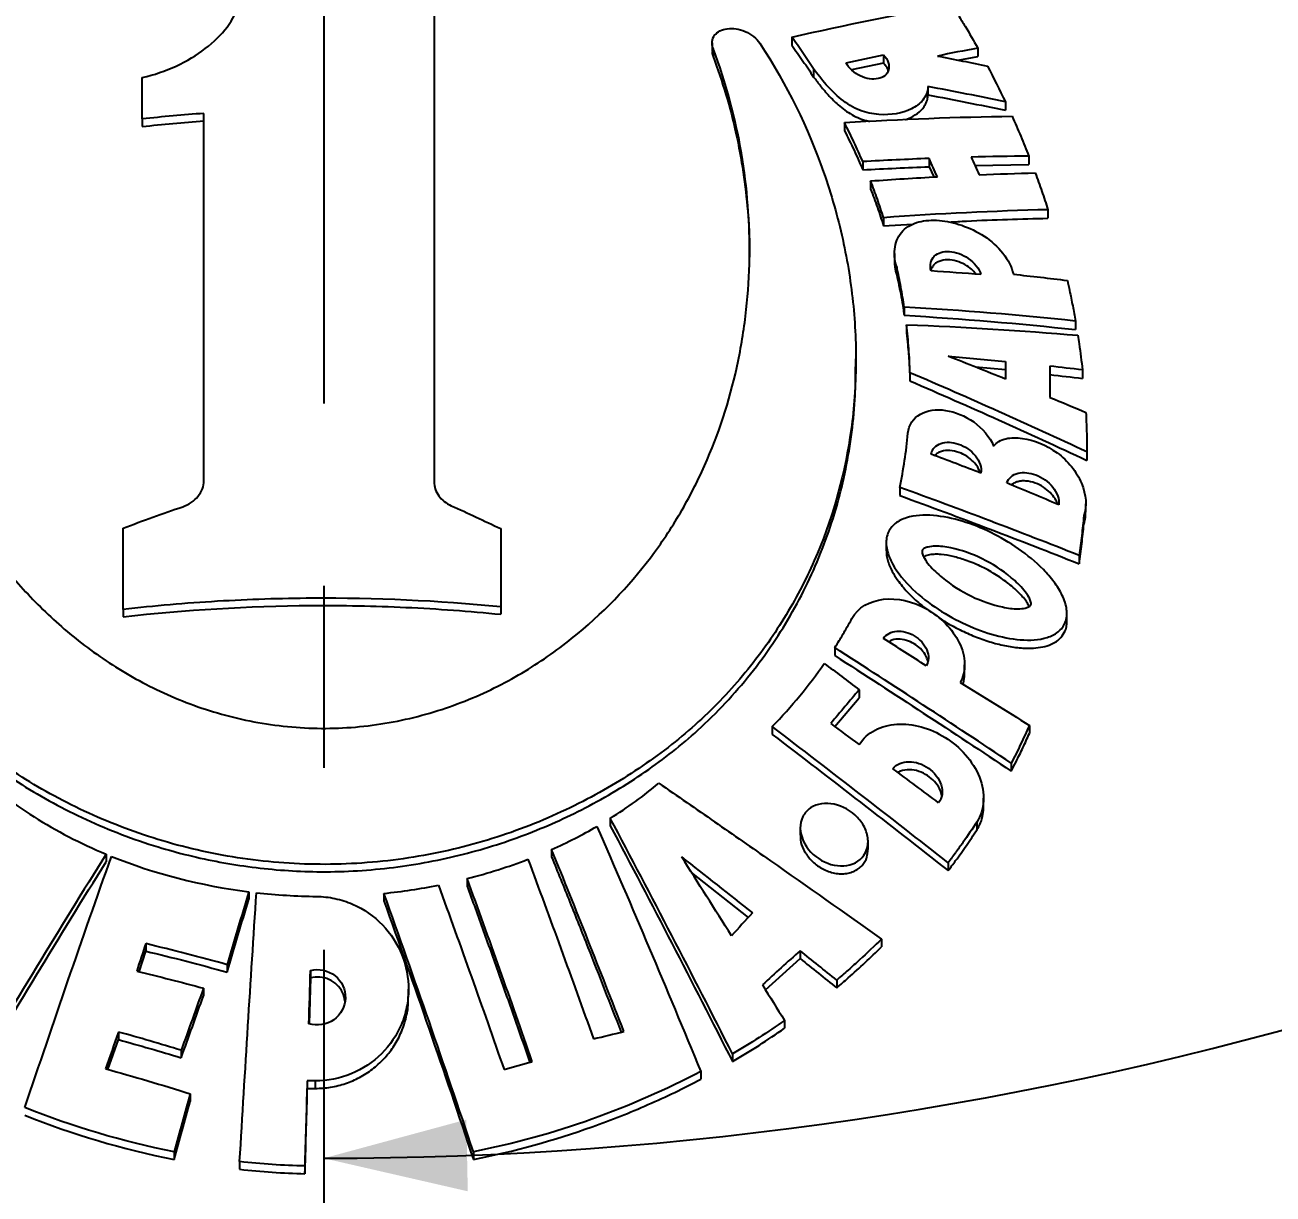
# Model space of a CAD drawing. Header units: millimetres. Extents: x 10 to 412, y 8 to 584.
# Drawn here: x 323.53 to 340.95, y 466.8 to 483.11 of the extents above; entities that cross this region are included whole.
import ezdxf

# ---------------------------------------------------------------- set-up
doc = ezdxf.new("R2010")
doc.units = ezdxf.units.MM
doc.linetypes.add('CENTERX2', pattern=[20.32, 12.7, -2.54, 2.54, -2.54])
for name, color, linetype in [('CENTERLINE', 4, 'CENTERX2'), ('DETAIL', 3, 'Continuous'), ('DIMENSIONS', 2, 'Continuous')]:
    doc.layers.add(name, color=color, linetype=linetype)
doc.layers.add('OUTLINE', color=7, linetype='Continuous', lineweight=25)
doc.styles.add('SLDTEXTSTYLE0', font='TXT', dxfattribs={"width": 0.75})
doc.dimstyles.new('SLDDIMSTYLE6', dxfattribs={"dimtxt": 3.5, "dimasz": 2, "dimexe": 0, "dimexo": 0.0625, "dimgap": 0.875, "dimtad": 0, "dimtih": 1, "dimtoh": 1, "dimrnd": 1e-09, "dimzin": 12, "dimdsep": 46, "dimtxsty": 'SLDTEXTSTYLE0', "dimsah": 1, "dimcen": 0.09, "dimadec": 0, "dimazin": 3, "dimtfac": 1, "dimtofl": 0, "dimtmove": 0, "dimatfit": 3, "dimfxl": 0, "dimfrac": 2, "dimtolj": 1, "dimtzin": 12, "dimarcsym": 0})
doc.dimstyles.new('SLDDIMSTYLE7', dxfattribs={"dimtxt": 3.5, "dimasz": 2, "dimexe": 0, "dimexo": 0.0625, "dimgap": 0.875, "dimtad": 1, "dimdec": 4, "dimzin": 12, "dimdsep": 46, "dimtxsty": 'SLDTEXTSTYLE0', "dimsah": 1, "dimcen": 0.09, "dimazin": 3, "dimtfac": 1, "dimtofl": 0, "dimtmove": 0, "dimatfit": 3, "dimfxl": 0, "dimfrac": 2, "dimtolj": 1, "dimtzin": 12, "dimarcsym": 0})

# ---------------------------------------------------------------- blocks, each defined once
blk = doc.blocks.new('_D_12')
at = {"layer": 'DIMENSIONS'}
for p, q in [((381.345, 470.541), (376.345, 465.805)), ((381.345, 470.541), (386.345, 470.541)), ((385.345, 464.929), (385.345, 470.541)), ((376.345, 465.805), (328.7, 465.805))]:
    blk.add_line(p, q, dxfattribs=at)
blk.add_solid([(385.345, 470.541), (384.845, 468.541), (385.845, 468.541)], dxfattribs=at)
at = {"layer": 'DIMENSIONS', "insert": (386.345, 472.274), "char_height": 3.5, "attachment_point": 1, "style": 'SLDTEXTSTYLE0'}
blk.add_mtext('141', dxfattribs=at)
blk = doc.blocks.new('_D_18')
at = {"layer": 'DIMENSIONS'}
for start, end in [(303.3621, 321.6576), (270, 303.3621)]:
    blk.add_arc((327.7, 518.246), 50.949, start, end, dxfattribs=at)
for points in [[(355.718, 475.693), (353.76, 475.049), (354.293, 474.203)], [(327.7, 467.297), (329.71, 466.836), (329.69, 467.836)]]:
    blk.add_solid(points, dxfattribs=at)
at = {"layer": 'DIMENSIONS', "insert": (355.173, 480.203), "char_height": 3.5, "attachment_point": 1, "rotation": 44.1083, "style": 'SLDTEXTSTYLE0'}
blk.add_mtext('33,36°', dxfattribs=at)

msp = doc.modelspace()

# ---------------------------------------------------------------- linework, layer by layer
at = {"layer": 'CENTERLINE'}
msp.add_line((327.70013, 571.80517), (327.70013, 322.81249), dxfattribs=at)
at = {"layer": 'DETAIL'}
for p, q in [((333.13401, 482.77968), (333.13401, 482.66829)), ((336.81393, 471.98835), (336.81393, 471.87675)), ((327.5814, 468.3759), (327.5814, 468.27009))]:
    msp.add_line(p, q, dxfattribs=at)
at = {"layer": 'OUTLINE'}
for p, q in [((333.11897, 482.85749), (333.11897, 482.74572)), ((334.23034, 482.94035), (334.23034, 482.8277)), ((335.51222, 482.69234), (335.51222, 482.57778)), ((336.55513, 482.61636), (336.82685, 482.66934)), ((336.82685, 482.78621), (336.82685, 482.66934)), ((334.53622, 482.49545), (334.53622, 482.38233)), ((335.51222, 482.57778), (335.0646, 482.48288)), ((336.13173, 482.24936), (336.13173, 482.13365)), ((337.21298, 482.03568), (337.21298, 481.91783)), ((325.16799, 481.7973), (325.16799, 481.69113)), ((334.96657, 481.74745), (334.96657, 481.63362)), ((337.54061, 481.27833), (337.54061, 481.15975)), ((335.22223, 481.20205), (335.22223, 481.08783)), ((336.14833, 481.24557), (336.14833, 481.12976)), ((336.14833, 481.12976), (336.21238, 480.98783)), ((336.78796, 481.1482), (337.54061, 481.15975)), ((335.33198, 480.93265), (335.33198, 480.81827)), ((335.51222, 480.41982), (335.51222, 480.30521)), ((337.80735, 480.5311), (337.80735, 480.41206)), ((335.51222, 480.30521), (335.91735, 480.32888)), ((335.66465, 479.92125), (335.66465, 479.80623)), ((335.69666, 479.73437), (335.69666, 479.61961)), ((335.80082, 479.17309), (335.80082, 479.05835)), ((335.83327, 478.92709), (335.83327, 478.81239)), ((338.19116, 478.97835), (338.19116, 478.85915)), ((335.12689, 478.33864), (335.12689, 478.45201)), ((337.21298, 478.29614), (336.79346, 478.33509)), ((338.28799, 478.29614), (338.28799, 478.17717)), ((335.88059, 478.25723), (335.88059, 478.14274)), ((338.35012, 477.15209), (338.35012, 477.03388)), ((338.35013, 477.15209), (338.35013, 477.17071)), ((338.35012, 477.03388), (338.3499, 477.0525)), ((335.73943, 476.65599), (335.73943, 476.5426)), ((338.33501, 476.31041), (338.33501, 476.42767)), ((338.30833, 476.26312), (338.30833, 476.14576)), ((335.5503, 475.88636), (335.5503, 475.77338)), ((338.24036, 475.70846), (338.24036, 475.59172)), ((330.16976, 474.98973), (330.16976, 474.88633)), ((324.89963, 474.95483), (324.89963, 474.85087)), ((338.07105, 474.7828), (338.07105, 474.89817)), ((334.83174, 474.42121), (334.83174, 474.31031)), ((336.64389, 474.07074), (336.64389, 474.18356)), ((335.17265, 473.83271), (335.17265, 473.72175)), ((334.83267, 473.3191), (335.17265, 473.72175)), ((333.95881, 473.32029), (333.95881, 473.21082)), ((337.54765, 473.33684), (337.54765, 473.22331)), ((337.29462, 472.81078), (337.29462, 472.69801)), ((336.90899, 472.20806), (336.90899, 472.32055)), ((331.6995, 472.03917), (331.6995, 471.93294)), ((334.35033, 471.90849), (334.35033, 471.79835)), ((335.296, 471.60556), (335.296, 471.71506)), ((324.66461, 471.53935), (324.66461, 471.43449)), ((330.88013, 471.60542), (330.88013, 471.50039)), ((336.41435, 471.42094), (336.41435, 471.31011)), ((329.70135, 471.19854), (329.70135, 471.09452)), ((333.62556, 470.65744), (332.8302, 471.28564)), ((326.65309, 471.0154), (326.65309, 470.91179)), ((328.53882, 470.99247), (328.53882, 470.88892)), ((325.21604, 470.29119), (325.21604, 470.18627)), ((335.48219, 470.35546), (335.48219, 470.24591)), ((325.12212, 469.89917), (325.21604, 470.18627)), ((334.34776, 470.19183), (334.34776, 470.08302)), ((326.35342, 469.99722), (326.35342, 469.89274)), ((333.86458, 469.64578), (334.34776, 470.08302)), ((327.5145, 469.8124), (327.496, 469.17414)), ((327.5145, 469.91671), (327.5145, 469.8124)), ((334.85851, 469.7836), (334.85851, 469.67461)), ((326.02186, 469.67013), (326.02186, 469.56524)), ((328.8825, 469.55232), (328.8825, 469.65705)), ((334.13006, 469.22093), (334.13006, 469.11234)), ((324.68864, 468.53587), (324.8358, 468.95162)), ((324.8358, 469.05764), (324.8358, 468.95162)), ((325.71095, 468.80396), (325.71095, 468.6982)), ((333.40516, 468.75336), (333.40516, 468.64497)), ((327.47012, 468.37534), (327.47012, 468.26953)), ((332.96224, 468.50714), (332.96224, 468.39879)), ((325.83762, 468.19627), (325.83762, 468.08999)), ((325.6117, 467.38827), (325.6117, 467.28109)), ((329.78857, 467.38827), (329.78857, 467.28109)), ((326.52623, 467.24969), (326.52623, 467.14252)), ((327.43682, 467.18913), (327.43682, 467.08195))]:
    msp.add_line(p, q, dxfattribs=at)
for points, knots in [([(325.16799, 482.37414), (325.33208, 482.41335), (325.48935, 482.46698), (325.7897, 482.60457), (325.92615, 482.68571), (326.28842, 482.96299), (326.45392, 483.18521), (326.52623, 483.41397)], [0, 0, 0, 0, 0.25, 0.25, 0.5, 0.5, 1, 1, 1, 1]), ([(329.23927, 483.39458), (329.23927, 482.41088), (329.23927, 481.36277), (329.23927, 479.14363), (329.23927, 477.97132), (329.23927, 476.73458)], [0, 0, 0, 0, 0.5, 0.5, 1, 1, 1, 1]), ([(336.46327, 483.3955), (336.49534, 483.34514), (336.52701, 483.2946), (336.55826, 483.2439), (336.58951, 483.19319), (336.62035, 483.14233), (336.65077, 483.09131), (336.71108, 482.99019), (336.76977, 482.88846), (336.82685, 482.78621)], [0, 0, 0, 0, 0.000195596301, 0.000195596301, 0.000195596301, 0.000391192512, 0.000391192512, 0.000391192512, 0.000778892533, 0.000778892533, 0.000778892533, 0.000778892533]), ([(333.13401, 482.77968), (333.10763, 482.84944), (333.11748, 482.91585), (333.19155, 483.01392), (333.25556, 483.0462), (333.40748, 483.06586), (333.49732, 483.05324), (333.66426, 482.98208), (333.74093, 482.92275), (333.78614, 482.85392)], [0, 0, 0, 0, 0.25, 0.25, 0.5, 0.5, 0.75, 0.75, 1, 1, 1, 1]), ([(333.78614, 482.85392), (334.16711, 482.27386), (334.4592, 481.67027), (334.78362, 480.74515), (334.87275, 480.43208), (335.01147, 479.80545), (335.0607, 479.49426), (335.1211, 478.87614), (335.13225, 478.56921), (335.11679, 477.95939), (335.08998, 477.65533), (334.95201, 476.75667), (334.78625, 476.18391), (334.42375, 475.36024), (334.28372, 475.09166), (333.96167, 474.56691), (333.78086, 474.31317), (333.38301, 473.83086), (333.16529, 473.60114), (332.68897, 473.16686), (332.42857, 472.9622), (331.86933, 472.57999), (331.57226, 472.4038), (331.0981, 472.16485), (330.93528, 472.08944), (330.5994, 471.94794), (330.42544, 471.88156), (329.89727, 471.70133), (329.53515, 471.60526), (328.97641, 471.49965), (328.78757, 471.47089), (328.40443, 471.42696), (328.20889, 471.41178), (327.62486, 471.38842), (327.23901, 471.40184), (326.47405, 471.48437), (326.09117, 471.55474), (325.35876, 471.74428), (325.00751, 471.863), (324.33273, 472.14326), (324.01023, 472.3049), (323.41109, 472.6556), (323.13153, 472.84555), (322.60865, 473.25295), (322.3676, 473.47197), (321.92853, 473.93041), (321.7293, 474.17082), (321.36839, 474.67237), (321.20627, 474.93441), (320.77787, 475.74575), (320.57339, 476.30931), (320.37709, 477.19034), (320.33024, 477.49165), (320.27546, 478.09765), (320.26724, 478.40239), (320.29905, 479.32231), (320.39498, 479.94485), (320.74961, 481.1986), (321.00333, 481.81431), (321.34288, 482.41076)], [0, 0, 0, 0, 0.0625, 0.0625, 0.09375, 0.09375, 0.125, 0.125, 0.15625, 0.15625, 0.1875, 0.1875, 0.25, 0.25, 0.28125, 0.28125, 0.3125, 0.3125, 0.34375, 0.34375, 0.375, 0.375, 0.40625, 0.40625, 0.421875, 0.421875, 0.4375, 0.4375, 0.46875, 0.46875, 0.484375, 0.484375, 0.5, 0.5, 0.53125, 0.53125, 0.5625, 0.5625, 0.59375, 0.59375, 0.625, 0.625, 0.65625, 0.65625, 0.6875, 0.6875, 0.71875, 0.71875, 0.75, 0.75, 0.8125, 0.8125, 0.84375, 0.84375, 0.875, 0.875, 0.9375, 0.9375, 1, 1, 1, 1]), ([(334.53622, 482.49546), (334.51191, 482.53327), (334.48727, 482.57096), (334.4623, 482.6085), (334.43734, 482.64604), (334.41205, 482.68345), (334.38643, 482.7207), (334.33568, 482.79452), (334.28364, 482.86776), (334.23034, 482.94035)], [0, 0, 0, 0, 0.000149390258, 0.000149390258, 0.000149390258, 0.000298780596, 0.000298780596, 0.000298780596, 0.000594803465, 0.000594803465, 0.000594803465, 0.000594803465]), ([(334.23034, 482.8277), (334.25724, 482.79103), (334.28382, 482.75418), (334.31007, 482.71719), (334.33632, 482.68019), (334.36225, 482.64304), (334.38786, 482.60574), (334.43859, 482.53184), (334.48805, 482.45734), (334.53622, 482.38233)], [0, 0, 0, 0, 0.000149390426, 0.000149390426, 0.000149390426, 0.000298780763, 0.000298780763, 0.000298780763, 0.000594820245, 0.000594820245, 0.000594820245, 0.000594820245]), ([(322.12191, 482.36185), (321.96979, 481.87704), (321.86853, 481.39055), (321.75514, 480.41951), (321.74312, 479.93473), (321.79243, 479.20924), (321.82038, 478.9668), (321.89874, 478.48978), (321.9491, 478.25456), (322.13418, 477.5588), (322.30238, 477.10796), (322.63197, 476.45361), (322.75483, 476.23919), (323.03034, 475.81892), (323.18187, 475.61552), (323.51278, 475.22255), (323.69259, 475.03247), (324.08587, 474.66741), (324.30108, 474.49129), (324.7608, 474.16697), (325.00563, 474.01805), (325.53069, 473.75251), (325.81365, 473.63537), (326.39784, 473.4507), (326.70099, 473.38172), (327.3327, 473.29837), (327.64855, 473.28581), (328.27884, 473.31773), (328.59687, 473.36346), (329.20289, 473.50556), (329.49456, 473.60181), (330.05283, 473.83692), (330.31233, 473.97253), (330.7994, 474.27222), (331.02773, 474.43706), (331.66497, 474.96366), (332.01609, 475.34526), (332.46404, 475.95426), (332.60061, 476.1661), (332.84559, 476.59775), (332.95414, 476.81744), (333.24241, 477.48681), (333.38517, 477.94667), (333.53235, 478.65556), (333.57021, 478.89593), (333.62285, 479.37865), (333.63768, 479.6205), (333.6487, 480.34745), (333.61177, 480.83402), (333.44542, 481.80982), (333.31509, 482.30068), (333.13401, 482.77968)], [0, 0, 0, 0, 0.0625, 0.0625, 0.125, 0.125, 0.15625, 0.15625, 0.1875, 0.1875, 0.25, 0.25, 0.28125, 0.28125, 0.3125, 0.3125, 0.34375, 0.34375, 0.375, 0.375, 0.40625, 0.40625, 0.4375, 0.4375, 0.46875, 0.46875, 0.5, 0.5, 0.53125, 0.53125, 0.5625, 0.5625, 0.59375, 0.59375, 0.625, 0.625, 0.6875, 0.6875, 0.71875, 0.71875, 0.75, 0.75, 0.8125, 0.8125, 0.84375, 0.84375, 0.875, 0.875, 0.9375, 0.9375, 1, 1, 1, 1]), ([(333.12323, 482.74535), (333.12181, 482.73835), (333.11699, 482.71459), (333.12697, 482.68744), (333.13401, 482.66829)], [0, 0, 0, 0, 0.2946699, 1, 1, 1, 1]), ([(333.13401, 482.66829), (333.19651, 482.49171), (333.3217, 482.13802), (333.45869, 481.59861), (333.56081, 481.05526), (333.62064, 480.51065), (333.6461, 480.11503), (333.64043, 479.90292), (333.63958, 479.87084)], [0, 0, 0, 0, 0.19247921, 0.3855312, 0.57892517, 0.77237869, 0.9655669, 1, 1, 1, 1]), ([(335.51222, 482.69234), (335.57471, 482.62375), (335.60005, 482.54135), (335.56425, 482.41566), (335.50799, 482.37399), (335.36306, 482.34517), (335.27285, 482.35746), (335.10302, 482.43699), (335.02548, 482.50616), (334.99112, 482.58107)], [0, 0, 0, 0, 0.25, 0.25, 0.5, 0.5, 0.75, 0.75, 1, 1, 1, 1]), ([(336.13173, 482.24936), (336.1306, 482.17522), (336.10286, 482.11262), (336.01968, 482.01029), (335.96371, 481.96963), (335.77471, 481.87586), (335.61812, 481.8463), (335.36015, 481.86612), (335.2685, 481.88429), (335.08693, 481.95571), (335.0002, 482.00998), (334.76793, 482.197), (334.64865, 482.34724), (334.53622, 482.49546)], [0, 0, 0, 0, 0.125, 0.125, 0.25, 0.25, 0.5, 0.5, 0.625, 0.625, 0.75, 0.75, 1, 1, 1, 1]), ([(335.57696, 482.47018), (335.57684, 482.47114), (335.57374, 482.49643), (335.548, 482.5351), (335.52033, 482.56811), (335.51222, 482.57778)], [0, 0, 0, 0, 0.02721445, 0.71496268, 1, 1, 1, 1]), ([(334.53622, 482.38233), (334.56857, 482.34002), (334.63328, 482.25538), (334.7387, 482.13102), (334.84399, 482.02412), (334.94732, 481.93698), (335.04568, 481.86861), (335.15159, 481.81462), (335.24546, 481.77923), (335.30156, 481.7688), (335.32184, 481.76504)], [0, 0, 0, 0, 0.16186544, 0.32375821, 0.48486695, 0.59700102, 0.70893772, 0.82231347, 0.93577751, 1, 1, 1, 1]), ([(335.81949, 481.78968), (335.82093, 481.79004), (335.87307, 481.80295), (335.95889, 481.85114), (336.0503, 481.92484), (336.10146, 482.00257), (336.12646, 482.06613), (336.1301, 482.11273), (336.13173, 482.13365)], [0, 0, 0, 0, 0.00809661, 0.29466994, 0.58047518, 0.72970238, 0.87870717, 1, 1, 1, 1]), ([(337.30517, 481.83601), (337.32612, 481.78955), (337.34676, 481.74304), (337.36708, 481.69648), (337.38741, 481.64992), (337.40741, 481.60331), (337.42709, 481.55667), (337.46618, 481.46404), (337.50403, 481.37124), (337.54061, 481.27834)], [0, 0, 0, 0, 0.000172132831, 0.000172132831, 0.000172132831, 0.000344265652, 0.000344265652, 0.000344265652, 0.000686096951, 0.000686096951, 0.000686096951, 0.000686096951]), ([(335.22223, 481.20205), (335.20258, 481.24804), (335.18249, 481.29396), (335.16197, 481.33979), (335.14144, 481.38562), (335.12048, 481.43137), (335.09908, 481.47703), (335.05663, 481.56756), (335.01246, 481.65773), (334.96657, 481.74745)], [0, 0, 0, 0, 0.000172262374, 0.000172262374, 0.000172262374, 0.000344524828, 0.000344524828, 0.000344524828, 0.000686163717, 0.000686163717, 0.000686163717, 0.000686163717]), ([(334.96657, 481.63362), (334.98971, 481.58835), (335.01241, 481.54296), (335.03468, 481.49746), (335.05694, 481.45197), (335.07877, 481.40637), (335.10016, 481.36068), (335.14257, 481.27007), (335.18327, 481.17909), (335.22223, 481.08783)], [0, 0, 0, 0, 0.000172262536, 0.000172262536, 0.000172262536, 0.000344524997, 0.000344524997, 0.000344524997, 0.00068615631, 0.00068615631, 0.00068615631, 0.00068615631]), ([(335.51222, 480.41982), (335.49866, 480.46279), (335.48472, 480.50574), (335.4704, 480.54865), (335.45609, 480.59157), (335.4414, 480.63446), (335.42634, 480.67731), (335.39637, 480.76258), (335.36491, 480.84772), (335.33198, 480.93265)], [0, 0, 0, 0, 0.000158962755, 0.000158962755, 0.000158962755, 0.000317925559, 0.000317925559, 0.000317925559, 0.000634278659, 0.000634278659, 0.000634278659, 0.000634278659]), ([(337.62991, 481.04467), (337.64579, 481.00182), (337.66141, 480.95894), (337.67676, 480.91605), (337.69211, 480.87316), (337.7072, 480.83026), (337.72202, 480.78734), (337.75151, 480.70196), (337.77996, 480.61653), (337.80735, 480.5311)], [0, 0, 0, 0, 0.000157400655, 0.000157400655, 0.000157400655, 0.000314801293, 0.000314801293, 0.000314801293, 0.000627992982, 0.000627992982, 0.000627992982, 0.000627992982]), ([(335.33198, 480.81827), (335.34853, 480.77557), (335.36471, 480.73281), (335.38051, 480.69002), (335.39631, 480.64722), (335.41174, 480.60439), (335.4268, 480.56152), (335.45675, 480.47621), (335.48523, 480.39075), (335.51222, 480.30521)], [0, 0, 0, 0, 0.000158962869, 0.000158962869, 0.000158962869, 0.000317925686, 0.000317925686, 0.000317925686, 0.00063426349, 0.00063426349, 0.00063426349, 0.00063426349]), ([(335.69666, 479.73437), (335.66259, 479.83392), (335.65718, 479.92945), (335.68909, 480.10071), (335.72706, 480.17671), (335.83954, 480.29536), (335.91571, 480.33741), (336.09185, 480.38349), (336.1893, 480.38899), (336.39312, 480.37202), (336.49885, 480.34946), (336.70989, 480.27718), (336.81578, 480.22719), (337.01459, 480.0968), (337.10777, 480.01504), (337.251, 479.831), (337.3, 479.72941), (337.32382, 479.63056)], [0, 0, 0, 0, 0.125, 0.125, 0.25, 0.25, 0.375, 0.375, 0.5, 0.5, 0.625, 0.625, 0.75, 0.75, 0.875, 0.875, 1, 1, 1, 1]), ([(336.42565, 480.35858), (336.50721, 480.36351), (336.97572, 480.39182), (337.43118, 480.4029), (337.80735, 480.41206)], [0, 0, 0, 0, 0.17409111, 1, 1, 1, 1]), ([(336.17605, 479.67606), (336.15077, 479.75989), (336.17103, 479.83578), (336.27086, 479.93142), (336.34803, 479.95293), (336.51951, 479.94134), (336.61305, 479.90855), (336.77811, 479.79355), (336.84657, 479.71042), (336.87189, 479.62628)], [0, 0, 0, 0, 0.25, 0.25, 0.5, 0.5, 0.75, 0.75, 1, 1, 1, 1]), ([(335.66745, 479.80631), (335.66719, 479.78085), (335.66657, 479.72089), (335.68567, 479.65661), (335.69666, 479.61961)], [0, 0, 0, 0, 0.42451789, 1, 1, 1, 1]), ([(335.80082, 479.17309), (335.78699, 479.26638), (335.77139, 479.35982), (335.75405, 479.45333), (335.74537, 479.50013), (335.73624, 479.54696), (335.72668, 479.59379), (335.71711, 479.64064), (335.70711, 479.6875), (335.69666, 479.73437)], [0, 0, 0, 0, 0.000345625484, 0.000345625484, 0.000345625484, 0.000518583943, 0.000518583943, 0.000518583943, 0.000691587684, 0.000691587684, 0.000691587684, 0.000691587684]), ([(336.8025, 479.63124), (336.78954, 479.64797), (336.75398, 479.69388), (336.67, 479.75541), (336.55844, 479.81019), (336.43258, 479.83747), (336.33108, 479.82881), (336.26093, 479.79998), (336.21757, 479.76866), (336.18833, 479.72709), (336.16985, 479.697), (336.17005, 479.6771), (336.17006, 479.67624)], [0, 0, 0, 0, 0.07133936, 0.19570912, 0.33499761, 0.49195818, 0.6628956, 0.74823884, 0.83647501, 0.9148914, 0.99632315, 1, 1, 1, 1]), ([(335.69666, 479.61961), (335.70709, 479.57282), (335.71708, 479.52603), (335.72663, 479.47925), (335.74098, 479.40903), (335.75433, 479.33883), (335.76669, 479.26869), (335.77905, 479.19852), (335.79043, 479.12839), (335.80082, 479.05835)], [0, 0, 0, 0, 0.000172742737, 0.000172742737, 0.000172742737, 0.00043211952, 0.00043211952, 0.00043211952, 0.000691648263, 0.000691648263, 0.000691648263, 0.000691648263]), ([(338.07754, 479.54436), (338.08828, 479.4971), (338.0987, 479.44987), (338.10881, 479.40266), (338.12397, 479.33181), (338.13841, 479.26103), (338.15213, 479.19032), (338.16586, 479.11958), (338.17887, 479.04892), (338.19116, 478.97835)], [0, 0, 0, 0, 0.000173823619, 0.000173823619, 0.000173823619, 0.000434715334, 0.000434715334, 0.000434715334, 0.000695692572, 0.000695692572, 0.000695692572, 0.000695692572]), ([(335.88059, 478.25722), (335.87778, 478.36808), (335.87244, 478.47935), (335.86457, 478.59093), (335.86063, 478.64679), (335.85605, 478.70274), (335.85083, 478.75876), (335.84562, 478.81479), (335.83977, 478.87091), (335.83327, 478.92708)], [0, 0, 0, 0, 0.000416724735, 0.000416724735, 0.000416724735, 0.000625333144, 0.000625333144, 0.000625333144, 0.000834018088, 0.000834018088, 0.000834018088, 0.000834018088]), ([(335.83327, 478.81239), (335.83975, 478.75632), (335.8456, 478.70032), (335.85081, 478.6444), (335.85863, 478.56045), (335.86501, 478.47666), (335.86998, 478.39308), (335.87494, 478.30943), (335.87848, 478.22597), (335.88059, 478.14275)], [0, 0, 0, 0, 0.000208343923, 0.000208343923, 0.000208343923, 0.000521125006, 0.000521125006, 0.000521125006, 0.000834162544, 0.000834162544, 0.000834162544, 0.000834162544]), ([(338.22388, 478.77977), (338.23017, 478.73934), (338.23622, 478.69895), (338.24203, 478.65859), (338.25075, 478.59803), (338.25894, 478.53755), (338.2666, 478.47715), (338.27426, 478.41673), (338.28139, 478.35639), (338.288, 478.29614)], [0, 0, 0, 0, 0.00014984332, 0.00014984332, 0.00014984332, 0.00037466268, 0.00037466268, 0.00037466268, 0.000599534549, 0.000599534549, 0.000599534549, 0.000599534549]), ([(320.27724, 478.3387), (320.27847, 478.18902), (320.28126, 477.85133), (320.33647, 477.33481), (320.43026, 476.80767), (320.56053, 476.30847), (320.7212, 475.83596), (320.91729, 475.37435), (321.14856, 474.92596), (321.4149, 474.4933), (321.70494, 474.09393), (322.01456, 473.72832), (322.33943, 473.39513), (322.69267, 473.07934), (323.07368, 472.78255), (323.48231, 472.50603), (323.91955, 472.25043), (324.3842, 472.01769), (324.87359, 471.81132), (325.35184, 471.64634), (325.81273, 471.51977), (326.25076, 471.42564), (326.69771, 471.35526), (327.14993, 471.30984), (327.62122, 471.28988), (328.10975, 471.30025), (328.6123, 471.34296), (329.10824, 471.41641), (329.591, 471.51917), (330.05767, 471.64997), (330.50701, 471.80543), (330.93912, 471.98378), (331.36635, 472.19012), (331.78454, 472.42397), (332.19073, 472.68538), (332.5706, 472.96603), (332.94663, 473.28459), (333.31265, 473.64567), (333.66221, 474.05094), (333.97449, 474.47691), (334.24901, 474.92015), (334.48677, 475.38019), (334.6875, 475.85596), (334.85146, 476.34677), (334.97838, 476.8489), (335.06647, 477.36041), (335.11964, 477.85655), (335.12138, 478.18554), (335.12219, 478.33872)], [0, 0, 0, 0, 0.02129173, 0.048036, 0.07470245, 0.09876601, 0.12291867, 0.14710866, 0.17128941, 0.19542009, 0.21946896, 0.24070238, 0.26200451, 0.28331806, 0.30459764, 0.32581198, 0.34704108, 0.36834054, 0.38962806, 0.41084055, 0.42791019, 0.44505491, 0.46222089, 0.4793573, 0.49641995, 0.51534649, 0.53434306, 0.55334301, 0.57227426, 0.59090971, 0.60960029, 0.6282979, 0.64694302, 0.66756257, 0.68823447, 0.70891773, 0.72955297, 0.75419962, 0.77892596, 0.8036913, 0.82844007, 0.85310564, 0.87808547, 0.9031298, 0.92819833, 0.95324722, 0.97823104, 1, 1, 1, 1]), ([(335.8524, 477.412), (335.86348, 477.53083), (335.92961, 477.62404), (336.12247, 477.73358), (336.24743, 477.75074), (336.51103, 477.7121), (336.64848, 477.65669), (336.89188, 477.48214), (336.99567, 477.3622), (337.04864, 477.23326)], [0, 0, 0, 0, 0.25, 0.25, 0.5, 0.5, 0.75, 0.75, 1, 1, 1, 1]), ([(338.33611, 477.70309), (338.33853, 477.65694), (338.34064, 477.61086), (338.34243, 477.56483), (338.34512, 477.49577), (338.34711, 477.42685), (338.34839, 477.35807), (338.34967, 477.28927), (338.35024, 477.2206), (338.35012, 477.15209)], [0, 0, 0, 0, 0.000173946373, 0.000173946373, 0.000173946373, 0.000434945448, 0.000434945448, 0.000434945448, 0.000696021227, 0.000696021227, 0.000696021227, 0.000696021227]), ([(336.17605, 477.11833), (336.18949, 477.19338), (336.243, 477.24696), (336.3845, 477.29533), (336.47339, 477.29129), (336.64621, 477.2311), (336.73346, 477.17289), (336.85426, 477.02345), (336.88533, 476.93136), (336.87189, 476.85659)], [0, 0, 0, 0, 0.25, 0.25, 0.5, 0.5, 0.75, 0.75, 1, 1, 1, 1]), ([(337.04864, 477.23326), (337.08901, 477.2869), (337.14998, 477.32042), (337.29045, 477.35296), (337.36971, 477.35257), (337.61059, 477.31675), (337.78328, 477.2482), (338.00925, 477.08542), (338.07905, 477.01886), (338.19401, 476.87403), (338.24057, 476.79459), (338.33976, 476.55519), (338.35504, 476.39277), (338.30833, 476.26312)], [0, 0, 0, 0, 0.125, 0.125, 0.25, 0.25, 0.5, 0.5, 0.625, 0.625, 0.75, 0.75, 1, 1, 1, 1]), ([(336.85782, 476.86188), (336.85231, 476.87985), (336.83767, 476.92761), (336.78134, 477.00284), (336.69727, 477.07936), (336.58973, 477.13997), (336.46717, 477.17484), (336.36456, 477.17327), (336.29157, 477.14978), (336.25028, 477.12707), (336.23177, 477.10659), (336.22555, 477.09971)], [0, 0, 0, 0, 0.07183053, 0.19094128, 0.31728569, 0.45742626, 0.61412037, 0.78380515, 0.86837281, 0.95578667, 1, 1, 1, 1]), ([(325.73186, 476.3872), (325.81669, 476.41617), (325.89154, 476.46691), (325.99784, 476.5969), (326.02735, 476.67432), (326.02735, 476.75099)], [0, 0, 0, 0, 0.5, 0.5, 1, 1, 1, 1]), ([(329.23927, 476.73458), (329.23927, 476.66739), (329.26251, 476.59997), (329.34741, 476.48294), (329.40891, 476.43389), (329.48022, 476.4018)], [0, 0, 0, 0, 0.5, 0.5, 1, 1, 1, 1]), ([(337.23371, 476.71844), (337.25679, 476.78913), (337.3161, 476.83551), (337.4638, 476.87231), (337.55295, 476.86346), (337.72632, 476.7962), (337.8124, 476.73657), (337.93552, 476.58277), (337.96795, 476.49016), (337.9569, 476.41373)], [0, 0, 0, 0, 0.25, 0.25, 0.5, 0.5, 0.75, 0.75, 1, 1, 1, 1]), ([(337.93916, 476.4212), (337.93296, 476.44005), (337.91656, 476.48982), (337.85694, 476.56808), (337.76871, 476.64809), (337.65578, 476.71227), (337.55023, 476.74286), (337.46342, 476.74895), (337.39991, 476.742), (337.34199, 476.72435), (337.31129, 476.70281), (337.29609, 476.69215)], [0, 0, 0, 0, 0.07447819, 0.19671142, 0.32769758, 0.47468174, 0.64074239, 0.73021084, 0.8222295, 0.91203644, 1, 1, 1, 1]), ([(338.04838, 474.77252), (338.02716, 474.71865), (337.99223, 474.67487), (337.90409, 474.60558), (337.85239, 474.5808), (337.6814, 474.5275), (337.55342, 474.52137), (337.28927, 474.54226), (337.15519, 474.56953), (336.88403, 474.64943), (336.74814, 474.70214), (336.48332, 474.8284), (336.35196, 474.90319), (336.10316, 475.07316), (335.9843, 475.16881), (335.77016, 475.38579), (335.6749, 475.50709), (335.583, 475.70162), (335.5612, 475.76915), (335.54575, 475.89925), (335.55236, 475.96177), (335.59554, 476.07075), (335.6316, 476.11642), (335.72138, 476.18766), (335.77409, 476.21328), (335.94737, 476.26822), (336.0768, 476.27461), (336.34177, 476.25326), (336.47584, 476.22533), (336.74632, 476.14357), (336.88086, 476.08992), (337.14227, 475.9622), (337.27086, 475.88741), (337.51894, 475.71467), (337.63593, 475.61893), (337.79613, 475.45495), (337.84596, 475.39774), (337.93541, 475.27765), (337.97551, 475.21389), (338.03722, 475.08443), (338.05938, 475.01703), (338.07563, 474.88832), (338.0696, 474.8264), (338.04838, 474.77252)], [0, 0, 0, 0, 0.03125, 0.03125, 0.0625, 0.0625, 0.125, 0.125, 0.1875, 0.1875, 0.25, 0.25, 0.3125, 0.3125, 0.375, 0.375, 0.4375, 0.4375, 0.46875, 0.46875, 0.5, 0.5, 0.53125, 0.53125, 0.5625, 0.5625, 0.625, 0.625, 0.6875, 0.6875, 0.75, 0.75, 0.8125, 0.8125, 0.875, 0.875, 0.90625, 0.90625, 0.9375, 0.9375, 0.96875, 0.96875, 1, 1, 1, 1]), ([(338.30833, 476.26312), (338.29968, 476.17007), (338.28969, 476.07733), (338.27837, 475.98491), (338.27271, 475.93868), (338.26671, 475.89252), (338.26037, 475.84645), (338.25404, 475.80037), (338.24737, 475.75437), (338.24036, 475.70846)], [0, 0, 0, 0, 0.000361639024, 0.000361639024, 0.000361639024, 0.000542536472, 0.000542536472, 0.000542536472, 0.000723457793, 0.000723457793, 0.000723457793, 0.000723457793]), ([(338.30833, 476.14576), (338.31789, 476.17723), (338.33357, 476.22883), (338.33299, 476.28753), (338.33277, 476.31044)], [0, 0, 0, 0, 0.60963637, 1, 1, 1, 1]), ([(338.24036, 475.59173), (338.25436, 475.68339), (338.26703, 475.7754), (338.27835, 475.86771), (338.28402, 475.91389), (338.28935, 475.96015), (338.29435, 476.00649), (338.29934, 476.05284), (338.30401, 476.09926), (338.30833, 476.14577)], [0, 0, 0, 0, 0.000361737924, 0.000361737924, 0.000361737924, 0.00054268467, 0.00054268467, 0.00054268467, 0.000723655504, 0.000723655504, 0.000723655504, 0.000723655504]), ([(335.55204, 475.77341), (335.55185, 475.75817), (335.55133, 475.71841), (335.5655, 475.65091), (335.59506, 475.55951), (335.64674, 475.45508), (335.73537, 475.32095), (335.85973, 475.17731), (335.99617, 475.04819), (336.0881, 474.97946), (336.12238, 474.95384)], [0, 0, 0, 0, 0.05152635, 0.13445146, 0.21743635, 0.34693041, 0.47665468, 0.67813012, 0.88000383, 1, 1, 1, 1]), ([(337.56852, 475.01845), (337.56276, 475.00376), (337.54936, 474.99507), (337.52047, 474.98253), (337.50491, 474.97779), (337.45732, 474.96659), (337.42382, 474.96315), (337.31925, 474.96195), (337.24663, 474.97292), (337.02856, 475.01924), (336.8808, 475.07), (336.59602, 475.20698), (336.45614, 475.29608), (336.26534, 475.45233), (336.20353, 475.50874), (336.12499, 475.60292), (336.10124, 475.63655), (336.07267, 475.68901), (336.06427, 475.70681), (336.05127, 475.74269), (336.04652, 475.76177), (336.05767, 475.7917), (336.07055, 475.80168), (336.09967, 475.81516), (336.11523, 475.82022), (336.1636, 475.8325), (336.19801, 475.83646), (336.30316, 475.83876), (336.37734, 475.82806), (336.5968, 475.78217), (336.74548, 475.7307), (337.03079, 475.59137), (337.1683, 475.50237), (337.35897, 475.34385), (337.42007, 475.28723), (337.49793, 475.1924), (337.5215, 475.15853), (337.54979, 475.10574), (337.55806, 475.08791), (337.57076, 475.05181), (337.57428, 475.03314), (337.56852, 475.01845)], [0, 0, 0, 0, 0.015625, 0.015625, 0.03125, 0.03125, 0.0625, 0.0625, 0.125, 0.125, 0.25, 0.25, 0.375, 0.375, 0.4375, 0.4375, 0.46875, 0.46875, 0.484375, 0.484375, 0.5, 0.5, 0.515625, 0.515625, 0.53125, 0.53125, 0.5625, 0.5625, 0.625, 0.625, 0.75, 0.75, 0.875, 0.875, 0.9375, 0.9375, 0.96875, 0.96875, 0.984375, 0.984375, 1, 1, 1, 1]), ([(337.54364, 474.99503), (337.53595, 475.01184), (337.51606, 475.05538), (337.46453, 475.11961), (337.37417, 475.21661), (337.24195, 475.32973), (337.06126, 475.45498), (336.86338, 475.56323), (336.66628, 475.64204), (336.4824, 475.69533), (336.34194, 475.71991), (336.23193, 475.72564), (336.15407, 475.71724), (336.09962, 475.70546), (336.07713, 475.69035), (336.07429, 475.68845)], [0, 0, 0, 0, 0.032177167, 0.083311177, 0.134587666, 0.250887408, 0.367400039, 0.498161568, 0.62898798, 0.732961485, 0.836783949, 0.888828583, 0.940787906, 0.992534588, 1, 1, 1, 1]), ([(330.16976, 474.98973), (329.29452, 475.0761), (328.41711, 475.11591), (327.09784, 475.10746), (326.65756, 475.09322), (325.7759, 475.04138), (325.33494, 475.00372), (324.89963, 474.95483)], [0, 0, 0, 0, 0.5, 0.5, 0.75, 0.75, 1, 1, 1, 1]), ([(324.89963, 474.85088), (325.76958, 474.95014), (326.64446, 475.00248), (327.96402, 475.01178), (328.40509, 475.00329), (329.28973, 474.96252), (329.7323, 474.93019), (330.16976, 474.88633)], [0, 0, 0, 0, 0.5, 0.5, 0.75, 0.75, 1, 1, 1, 1]), ([(335.07031, 474.82603), (335.15626, 474.98198), (335.32192, 475.07485), (335.70123, 475.11737), (335.91789, 475.06817), (336.2066, 474.90722), (336.29891, 474.83781), (336.45592, 474.67843), (336.523, 474.58575), (336.61539, 474.3935), (336.64169, 474.29187), (336.64583, 474.09967), (336.62412, 474.00976), (336.58123, 473.93273)], [0, 0, 0, 0, 0.25, 0.25, 0.5, 0.5, 0.625, 0.625, 0.75, 0.75, 0.875, 0.875, 1, 1, 1, 1]), ([(334.83174, 474.4212), (334.85288, 474.45437), (334.8737, 474.48767), (334.89421, 474.52112), (334.92498, 474.57131), (334.95504, 474.62182), (334.98439, 474.67263), (335.01374, 474.72346), (335.04239, 474.7746), (335.07031, 474.82603)], [0, 0, 0, 0, 0.000149794671, 0.000149794671, 0.000149794671, 0.000374589434, 0.000374589434, 0.000374589434, 0.000599483153, 0.000599483153, 0.000599483153, 0.000599483153]), ([(336.28688, 474.83821), (336.31979, 474.81644), (336.41481, 474.75359), (336.58193, 474.66588), (336.78502, 474.57407), (336.99339, 474.50018), (337.20166, 474.44607), (337.40713, 474.41419), (337.58582, 474.4099), (337.73509, 474.4288), (337.8434, 474.46136), (337.92791, 474.50709), (338.00013, 474.56556), (338.03075, 474.62358), (338.04838, 474.65698)], [0, 0, 0, 0, 0.0539321, 0.1556988, 0.2613351, 0.3672259, 0.4727938, 0.57804947, 0.68316975, 0.75590384, 0.82851791, 0.87965271, 0.93071683, 1, 1, 1, 1]), ([(335.51222, 474.54954), (335.55015, 474.61017), (335.61928, 474.64466), (335.77506, 474.65603), (335.863, 474.63314), (336.01647, 474.54068), (336.08396, 474.46849), (336.14951, 474.31093), (336.14544, 474.22691), (336.10585, 474.16777)], [0, 0, 0, 0, 0.25, 0.25, 0.5, 0.5, 0.75, 0.75, 1, 1, 1, 1]), ([(338.04838, 474.65698), (338.05664, 474.68156), (338.06985, 474.72086), (338.06914, 474.76595), (338.06888, 474.78284)], [0, 0, 0, 0, 0.62535466, 1, 1, 1, 1]), ([(336.1298, 474.23175), (336.12251, 474.25652), (336.10638, 474.31134), (336.04718, 474.39159), (335.96338, 474.46492), (335.8572, 474.5199), (335.74075, 474.54371), (335.64322, 474.5386), (335.60091, 474.50988), (335.58777, 474.50096)], [0, 0, 0, 0, 0.11349417, 0.25109364, 0.39847705, 0.56007658, 0.73555726, 0.91786512, 1, 1, 1, 1]), ([(336.61938, 473.9092), (336.61967, 473.90988), (336.63303, 473.94093), (336.64233, 473.99531), (336.64164, 474.05097), (336.64139, 474.07075)], [0, 0, 0, 0, 0.0141703, 0.64948352, 1, 1, 1, 1]), ([(335.17265, 473.0682), (335.22794, 473.1546), (335.30424, 473.22244), (335.48537, 473.31836), (335.58979, 473.34583), (335.91766, 473.3674), (336.16093, 473.3), (336.47544, 473.10314), (336.57411, 473.02015), (336.73807, 472.8328), (336.80568, 472.72553), (336.89325, 472.50511), (336.91402, 472.3902), (336.90185, 472.17355), (336.86949, 472.07349), (336.81393, 471.98836)], [0, 0, 0, 0, 0.125, 0.125, 0.25, 0.25, 0.5, 0.5, 0.625, 0.625, 0.75, 0.75, 0.875, 0.875, 1, 1, 1, 1]), ([(337.54765, 473.33684), (337.5084, 473.24832), (337.4677, 473.16022), (337.42555, 473.07257), (337.40446, 473.02871), (337.383, 472.98497), (337.36118, 472.94134), (337.33936, 472.89771), (337.31717, 472.85418), (337.29462, 472.81078)], [0, 0, 0, 0, 0.000374784866, 0.000374784866, 0.000374784866, 0.000562270754, 0.000562270754, 0.000562270754, 0.000749785873, 0.000749785873, 0.000749785873, 0.000749785873]), ([(337.29462, 472.69801), (337.31716, 472.74132), (337.33933, 472.78475), (337.36113, 472.82828), (337.39385, 472.89361), (337.42575, 472.9592), (337.45683, 473.02503), (337.48792, 473.09088), (337.51819, 473.15698), (337.54765, 473.22331)], [0, 0, 0, 0, 0.000187450618, 0.000187450618, 0.000187450618, 0.000468727606, 0.000468727606, 0.000468727606, 0.00075010166, 0.00075010166, 0.00075010166, 0.00075010166]), ([(335.64182, 472.73205), (335.69313, 472.79662), (335.77677, 472.82976), (335.9573, 472.83001), (336.05554, 472.79726), (336.22021, 472.68164), (336.28846, 472.5959), (336.34512, 472.41527), (336.33163, 472.32168), (336.28032, 472.25734)], [0, 0, 0, 0, 0.25, 0.25, 0.5, 0.5, 0.75, 0.75, 1, 1, 1, 1]), ([(336.32438, 472.35162), (336.31874, 472.37846), (336.30575, 472.4403), (336.24557, 472.53374), (336.15508, 472.62239), (336.03765, 472.68982), (335.90441, 472.72477), (335.79631, 472.71528), (335.73365, 472.69454), (335.71494, 472.68155), (335.71225, 472.67969)], [0, 0, 0, 0, 0.10560843, 0.24331705, 0.39037508, 0.55044727, 0.72260144, 0.89976548, 0.98558233, 1, 1, 1, 1]), ([(322.80746, 472.71712), (323.06483, 472.47422), (323.34859, 472.25662), (323.96735, 471.8643), (324.30226, 471.69016), (324.66461, 471.53935)], [0, 0, 0, 0, 0.5, 0.5, 1, 1, 1, 1]), ([(332.37449, 472.53006), (332.63596, 472.35152), (332.89576, 472.17119), (333.41532, 471.81048), (333.67463, 471.62962), (334.45129, 471.08569), (334.9674, 470.72128), (335.48219, 470.35546)], [0, 0, 0, 0, 0.25, 0.25, 0.5, 0.5, 1, 1, 1, 1]), ([(334.82317, 472.23645), (334.94328, 472.2114), (335.05963, 472.14636), (335.1929, 472.00557), (335.22922, 471.95265), (335.28056, 471.83919), (335.29487, 471.77949), (335.29808, 471.60682), (335.24431, 471.50224), (335.06449, 471.38025), (334.94277, 471.36236), (334.7037, 471.41051), (334.58485, 471.47673), (334.40941, 471.66301), (334.35246, 471.78621), (334.34936, 471.95977), (334.36161, 472.01586), (334.41094, 472.11311), (334.44768, 472.15391), (334.58241, 472.24453), (334.70305, 472.2615), (334.82317, 472.23645)], [0, 0, 0, 0, 0.125, 0.125, 0.1875, 0.1875, 0.25, 0.25, 0.375, 0.375, 0.5, 0.5, 0.625, 0.625, 0.75, 0.75, 0.8125, 0.8125, 0.875, 0.875, 1, 1, 1, 1]), ([(336.81393, 471.87675), (336.83284, 471.91004), (336.87066, 471.97661), (336.903, 472.08902), (336.90661, 472.16908), (336.90836, 472.20809)], [0, 0, 0, 0, 0.33894852, 0.67782823, 1, 1, 1, 1]), ([(336.81393, 471.98836), (336.75128, 471.89237), (336.68668, 471.79707), (336.62012, 471.70254), (336.58681, 471.65523), (336.55301, 471.60811), (336.51872, 471.56118), (336.48442, 471.51424), (336.44963, 471.46749), (336.41435, 471.42094)], [0, 0, 0, 0, 0.000430410728, 0.000430410728, 0.000430410728, 0.000645781598, 0.000645781598, 0.000645781598, 0.000861204789, 0.000861204789, 0.000861204789, 0.000861204789]), ([(336.41435, 471.31011), (336.44959, 471.35654), (336.48434, 471.40317), (336.5186, 471.44999), (336.57002, 471.52025), (336.62033, 471.59096), (336.66954, 471.66207), (336.71877, 471.73322), (336.7669, 471.80479), (336.81393, 471.87675)], [0, 0, 0, 0, 0.000215251507, 0.000215251507, 0.000215251507, 0.000538309451, 0.000538309451, 0.000538309451, 0.000861539438, 0.000861539438, 0.000861539438, 0.000861539438]), ([(334.35604, 471.79828), (334.35479, 471.77828), (334.35081, 471.7143), (334.39356, 471.59947), (334.47888, 471.46953), (334.58461, 471.37811), (334.68376, 471.32193), (334.76586, 471.28942), (334.85098, 471.26983), (334.93654, 471.26399), (335.01882, 471.273), (335.09408, 471.29589), (335.15982, 471.33223), (335.21345, 471.37869), (335.25366, 471.43446), (335.28833, 471.50751), (335.291, 471.56866), (335.29262, 471.60586)], [0, 0, 0, 0, 0.043603057, 0.139452623, 0.240000355, 0.347845788, 0.405623467, 0.463405963, 0.523372165, 0.583327527, 0.642776937, 0.702203129, 0.758510732, 0.814791311, 0.866919194, 0.919032011, 1, 1, 1, 1]), ([(330.88013, 471.50039), (330.96489, 471.29079), (331.13439, 470.87157), (331.45884, 470.05839), (331.69663, 469.45005), (331.85097, 469.05519)], [0, 0, 0, 0, 0.25977127, 0.5195453, 1, 1, 1, 1]), ([(329.70135, 471.09452), (329.77774, 470.88411), (329.93053, 470.46328), (330.1583, 469.82579), (330.3738, 469.21669), (330.51272, 468.81819), (330.57654, 468.63511)], [0, 0, 0, 0, 0.2595293, 0.51906037, 0.77904469, 1, 1, 1, 1]), ([(327.60117, 470.94987), (327.68808, 470.94888), (327.77331, 470.93921), (327.94061, 470.90331), (328.02357, 470.87662), (328.25892, 470.77409), (328.40139, 470.67433), (328.63509, 470.43237), (328.72816, 470.28815), (328.85166, 469.98065), (328.8834, 469.81455), (328.88203, 469.56766), (328.87338, 469.48423), (328.84042, 469.3229), (328.81622, 469.24433), (328.72004, 469.01501), (328.62606, 468.87505), (328.38575, 468.63674), (328.24303, 468.54183), (327.92533, 468.41075), (327.75521, 468.37648), (327.5814, 468.3759)], [0, 0, 0, 0, 0.0625, 0.0625, 0.125, 0.125, 0.25, 0.25, 0.375, 0.375, 0.5, 0.5, 0.5625, 0.5625, 0.625, 0.625, 0.75, 0.75, 0.875, 0.875, 1, 1, 1, 1]), ([(335.48219, 470.35546), (335.38349, 470.25727), (335.28219, 470.16046), (335.17833, 470.06519), (335.12632, 470.01748), (335.07367, 469.97015), (335.02038, 469.92323), (334.96706, 469.87628), (334.9131, 469.82973), (334.85851, 469.7836)], [0, 0, 0, 0, 0.000493198823, 0.000493198823, 0.000493198823, 0.00074012233, 0.00074012233, 0.00074012233, 0.000987149203, 0.000987149203, 0.000987149203, 0.000987149203]), ([(334.85851, 469.67461), (334.91288, 469.7205), (334.96662, 469.76682), (335.01971, 469.81352), (335.09966, 469.88384), (335.17817, 469.95506), (335.25521, 470.02711), (335.33233, 470.09922), (335.408, 470.17218), (335.48219, 470.24591)], [0, 0, 0, 0, 0.000246074277, 0.000246074277, 0.000246074277, 0.000616589385, 0.000616589385, 0.000616589385, 0.000987442605, 0.000987442605, 0.000987442605, 0.000987442605]), ([(327.5145, 469.91671), (327.63358, 469.9479), (327.76456, 469.91893), (327.95241, 469.76753), (328.00571, 469.64888), (327.99905, 469.41528), (327.93845, 469.29946), (327.74277, 469.15964), (327.61009, 469.13757), (327.49297, 469.17455)], [0, 0, 0, 0, 0.25, 0.25, 0.5, 0.5, 0.75, 0.75, 1, 1, 1, 1]), ([(327.99735, 469.48957), (327.98867, 469.53016), (327.97059, 469.61465), (327.88888, 469.72202), (327.77713, 469.79736), (327.64553, 469.83331), (327.5583, 469.81939), (327.5145, 469.8124)], [0, 0, 0, 0, 0.19283677, 0.40145971, 0.60495315, 0.80165925, 1, 1, 1, 1]), ([(327.5814, 468.27009), (327.65325, 468.27378), (327.79696, 468.28115), (328.00634, 468.33543), (328.20329, 468.42049), (328.38368, 468.53603), (328.54184, 468.67926), (328.67525, 468.84688), (328.77892, 469.03504), (328.84866, 469.23997), (328.88224, 469.41489), (328.87882, 469.52013), (328.87778, 469.55228)], [0, 0, 0, 0, 0.10397907, 0.20796277, 0.31188524, 0.41581891, 0.52090814, 0.62600794, 0.73361476, 0.84123206, 0.95149202, 1, 1, 1, 1]), ([(332.96224, 468.50714), (332.48316, 468.25591), (331.97536, 468.03236), (330.91039, 467.65263), (330.35888, 467.49924), (329.78857, 467.38827)], [0, 0, 0, 0, 0.5, 0.5, 1, 1, 1, 1]), ([(329.78857, 467.2811), (330.35883, 467.39204), (330.91366, 467.54638), (331.71221, 467.83109), (331.97172, 467.93443), (332.47694, 468.15575), (332.72275, 468.27321), (332.96224, 468.39879)], [0, 0, 0, 0, 0.5, 0.5, 0.75, 0.75, 1, 1, 1, 1])]:
    msp.add_open_spline(points, degree=3, knots=knots, dxfattribs=at)
for points in [[(334.23034, 482.94035), (334.98466, 483.1085), (335.7291, 483.26043), (336.46327, 483.3955)], [(334.99112, 482.58107), (335.16538, 482.61909), (335.33908, 482.65618), (335.51222, 482.69234)], [(336.82685, 482.78621), (336.63974, 482.75043), (336.45189, 482.71345), (336.26329, 482.6753)], [(336.26329, 482.6753), (336.49837, 482.62972), (336.73195, 482.58254), (336.96393, 482.5338)], [(336.96393, 482.5338), (337.04696, 482.36848), (337.12997, 482.20241), (337.21298, 482.03568)], [(325.16799, 481.7973), (325.16799, 481.99184), (325.16799, 482.18412), (325.16799, 482.37414)], [(337.21298, 482.03568), (336.85616, 482.11054), (336.49575, 482.18178), (336.13173, 482.24936)], [(336.13173, 482.13364), (336.49581, 482.06539), (336.85621, 481.99343), (337.21298, 481.91782)], [(326.02735, 481.87467), (325.739, 481.85428), (325.45253, 481.82855), (325.16799, 481.7973)], [(326.02735, 476.75099), (326.02735, 478.59433), (326.02735, 480.30114), (326.02735, 481.87467)], [(334.96657, 481.74745), (335.7602, 481.79566), (336.53999, 481.82552), (337.30517, 481.83601)], [(325.16799, 481.69113), (325.45246, 481.72292), (325.73894, 481.74908), (326.02735, 481.76981)], [(337.54061, 481.27834), (337.27332, 481.27602), (337.00415, 481.27132), (336.73312, 481.26428)], [(336.73312, 481.26428), (336.77178, 481.18261), (336.81043, 481.1008), (336.84908, 481.01884)], [(336.14833, 481.24557), (335.84175, 481.23395), (335.53304, 481.21943), (335.22223, 481.20205)], [(335.22223, 481.08783), (335.53307, 481.1047), (335.84178, 481.1187), (336.14833, 481.12976)], [(336.26329, 480.99102), (336.22497, 481.07605), (336.18665, 481.1609), (336.14833, 481.24557)], [(335.33198, 480.93265), (335.64456, 480.95506), (335.95501, 480.97454), (336.26329, 480.99102)], [(336.84908, 481.01884), (337.1111, 481.02969), (337.37138, 481.03831), (337.62991, 481.04467)], [(337.80735, 480.5311), (337.05655, 480.51292), (336.29135, 480.47561), (335.51222, 480.41982)], [(336.87189, 479.62628), (336.64122, 479.64434), (336.40925, 479.66093), (336.17605, 479.67606)], [(337.32382, 479.63056), (337.57668, 479.60357), (337.82795, 479.57483), (338.07754, 479.54436)], [(338.19116, 478.97835), (337.40952, 479.06039), (336.61274, 479.12531), (335.80082, 479.17309)], [(335.80082, 479.05835), (336.61293, 479.00921), (337.4097, 478.9428), (338.19116, 478.85914)], [(335.83327, 478.92708), (336.64523, 478.89547), (337.4421, 478.84636), (338.22388, 478.77977)], [(336.41552, 478.48568), (336.68294, 478.46328), (336.94876, 478.43906), (337.21298, 478.41303)], [(337.21298, 478.16793), (336.94853, 478.27501), (336.6827, 478.38096), (336.41552, 478.48568)], [(337.21298, 478.41303), (337.21298, 478.33149), (337.21298, 478.24979), (337.21298, 478.16793)], [(338.288, 478.29614), (338.1373, 478.31409), (337.98602, 478.33144), (337.83419, 478.34819)], [(337.83419, 478.34819), (337.83419, 478.2037), (337.83419, 478.05874), (337.83419, 477.9133)], [(338.35012, 477.15209), (337.53855, 477.53019), (336.71613, 477.8992), (335.88059, 478.25722)], [(335.88059, 478.14275), (336.71622, 477.78348), (337.53863, 477.41322), (338.35012, 477.03388)], [(337.83419, 478.23012), (337.98603, 478.21308), (338.1373, 478.19543), (338.288, 478.17717)], [(337.83419, 477.9133), (338.00204, 477.84366), (338.16935, 477.77359), (338.33611, 477.70309)], [(335.73943, 476.656), (335.7909, 476.90447), (335.82859, 477.15666), (335.8524, 477.412)], [(336.87189, 476.85659), (336.64084, 476.94463), (336.40889, 477.0319), (336.17605, 477.11833)], [(338.24036, 475.70846), (337.41738, 476.03374), (336.58424, 476.35004), (335.73943, 476.656)], [(337.9569, 476.41373), (337.71678, 476.51608), (337.47572, 476.61766), (337.23371, 476.71844)], [(324.89963, 476.08811), (325.17536, 476.19212), (325.45276, 476.29186), (325.73186, 476.3872)], [(329.48022, 476.4018), (329.71104, 476.29791), (329.94088, 476.19097), (330.16976, 476.08107)], [(335.73943, 476.54261), (336.58432, 476.23555), (337.41745, 475.91814), (338.24036, 475.59173)], [(324.89963, 474.95483), (324.89963, 475.33697), (324.89963, 475.71471), (324.89963, 476.08811)], [(330.16976, 476.08107), (330.16976, 475.72134), (330.16976, 475.35757), (330.16976, 474.98973)], [(336.10585, 474.16777), (335.90833, 474.29536), (335.71046, 474.42263), (335.51222, 474.54954)], [(337.29462, 472.81078), (336.4789, 473.35251), (335.65861, 473.88994), (334.83174, 474.4212)], [(334.83174, 474.3103), (335.6586, 473.77838), (336.47889, 473.24033), (337.29462, 472.69801)], [(333.95881, 473.32029), (334.2292, 473.59814), (334.47147, 473.89287), (334.68542, 474.20125)], [(334.68542, 474.20125), (334.84805, 474.07864), (335.01045, 473.95579), (335.17265, 473.83271)], [(335.17265, 473.83271), (335.04058, 473.67782), (334.90814, 473.52076), (334.7753, 473.36145)], [(336.58123, 473.93273), (336.90427, 473.7349), (337.22638, 473.53623), (337.54765, 473.33684)], [(336.41435, 471.42094), (335.59996, 472.05834), (334.78212, 472.69215), (333.95881, 473.32029)], [(334.7753, 473.36145), (334.90788, 473.26383), (335.04033, 473.16608), (335.17265, 473.0682)], [(333.95881, 473.21082), (334.78219, 472.58211), (335.60002, 471.94786), (336.41435, 471.31011)], [(336.28032, 472.25734), (336.06778, 472.41587), (335.85496, 472.57412), (335.64182, 472.73205)], [(331.6995, 472.03917), (331.9411, 472.19014), (332.16602, 472.35367), (332.37449, 472.53006)], [(333.40516, 468.75336), (332.84206, 469.86026), (332.27526, 470.95928), (331.6995, 472.03917)], [(330.88013, 471.60542), (331.09984, 471.70301), (331.31058, 471.81013), (331.51244, 471.92676)], [(331.51244, 471.92676), (332.00196, 470.80362), (332.48445, 469.66167), (332.96224, 468.50714)], [(331.6995, 471.93293), (332.27578, 470.85096), (332.8424, 469.75147), (333.40516, 468.64497)], [(324.66461, 471.53935), (324.00933, 470.49798), (323.36554, 469.43557), (322.7289, 468.36008)], [(323.53023, 468.00422), (323.92745, 469.18984), (324.32961, 470.35942), (324.73783, 471.50935)], [(324.73783, 471.50935), (325.33923, 471.26682), (325.97751, 471.10161), (326.65309, 471.0154)], [(331.88941, 469.06442), (331.55615, 469.92117), (331.21992, 470.76878), (330.88013, 471.60542)], [(332.69324, 471.50188), (333.02392, 471.24217), (333.35387, 470.98165), (333.68321, 470.72044)], [(333.39065, 470.40073), (333.15877, 470.76881), (332.92632, 471.1359), (332.69324, 471.50188)], [(322.7289, 468.25188), (323.36476, 469.32699), (324.00834, 470.39037), (324.66461, 471.43449)], [(329.70135, 471.19854), (329.99327, 471.27299), (330.27605, 471.36304), (330.54975, 471.46853)], [(330.54975, 471.46853), (330.85738, 470.64339), (331.16184, 469.80749), (331.46355, 468.96229)], [(330.6104, 468.64455), (330.31054, 469.5068), (330.00766, 470.3586), (329.70135, 471.19854)], [(326.65309, 471.0154), (326.5528, 470.67812), (326.45291, 470.33871), (326.35342, 469.99723)], [(326.52623, 467.24969), (326.60291, 468.52289), (326.68088, 469.77385), (326.76015, 471.00246)], [(326.76015, 471.00246), (327.03886, 470.97063), (327.3192, 470.95308), (327.60117, 470.94987)], [(328.53882, 470.99248), (328.79571, 471.01887), (329.04934, 471.05716), (329.2997, 471.10725)], [(329.78857, 467.38827), (329.37875, 468.61188), (328.96254, 469.81452), (328.53882, 470.99248)], [(329.2997, 471.10725), (329.60859, 470.26172), (329.9139, 469.40372), (330.21604, 468.53467)], [(326.35342, 469.89274), (326.4528, 470.23414), (326.55268, 470.57385), (326.65309, 470.91179)], [(328.53882, 470.88892), (328.96402, 469.70588), (329.38009, 468.5021), (329.78857, 467.2811)], [(333.68321, 470.72044), (333.58579, 470.61487), (333.48828, 470.50831), (333.39065, 470.40073)], [(325.21604, 470.29119), (325.17404, 470.16338), (325.13212, 470.03532), (325.09025, 469.90701)], [(326.35342, 469.99723), (325.97365, 470.10311), (325.59451, 470.20122), (325.21604, 470.29119)], [(325.21604, 470.18627), (325.59449, 470.09655), (325.97363, 469.99857), (326.35342, 469.89274)], [(334.34776, 470.19182), (334.17264, 470.03562), (333.99715, 469.87674), (333.82128, 469.71508)], [(334.85851, 469.7836), (334.6884, 469.91982), (334.51816, 470.0559), (334.34776, 470.19182)], [(334.34776, 470.08302), (334.51816, 469.94703), (334.6884, 469.81089), (334.85851, 469.67461)], [(325.09025, 469.90701), (325.40028, 469.8334), (325.71082, 469.75437), (326.02186, 469.67013)], [(327.49297, 469.17455), (327.50012, 469.42287), (327.5073, 469.67026), (327.5145, 469.91671)], [(326.02186, 469.67013), (325.91781, 469.38269), (325.81418, 469.09395), (325.71095, 468.80396)], [(333.82128, 469.71508), (333.92432, 469.55053), (334.02724, 469.38581), (334.13006, 469.22093)], [(325.71095, 468.6982), (325.8141, 468.98827), (325.91773, 469.27729), (326.02186, 469.56524)], [(331.46355, 468.96229), (331.60579, 468.99755), (331.74777, 469.03161), (331.88941, 469.06442)], [(334.13006, 469.22093), (333.89756, 469.05707), (333.65581, 468.9008), (333.40516, 468.75336)], [(333.40516, 468.64497), (333.65582, 468.79237), (333.89757, 468.94858), (334.13006, 469.11234)], [(324.8358, 469.05764), (324.7752, 468.88734), (324.71473, 468.71666), (324.65439, 468.54563)], [(325.71095, 468.80396), (325.41887, 468.89312), (325.12715, 468.97775), (324.8358, 469.05764)], [(324.8358, 468.95162), (325.12714, 468.87187), (325.41886, 468.78733), (325.71095, 468.6982)], [(324.65439, 468.54563), (325.04829, 468.43747), (325.44271, 468.32086), (325.83762, 468.19627)], [(330.21604, 468.53467), (330.34758, 468.57223), (330.47905, 468.60886), (330.6104, 468.64455)], [(327.47012, 468.37534), (327.45895, 467.9818), (327.44785, 467.5864), (327.43682, 467.18913)], [(327.5814, 468.3759), (327.54431, 468.37577), (327.50721, 468.37559), (327.47012, 468.37534)], [(325.83762, 468.19627), (325.76201, 467.92779), (325.68671, 467.65845), (325.6117, 467.38827)], [(327.43682, 467.08194), (327.44784, 467.47922), (327.45894, 467.87509), (327.47012, 468.26953)], [(327.47012, 468.26953), (327.50721, 468.26978), (327.54431, 468.26996), (327.5814, 468.27009)], [(325.6117, 467.2811), (325.68666, 467.5514), (325.76196, 467.82104), (325.83762, 468.08999)], [(325.6117, 467.38827), (324.88819, 467.52905), (324.18921, 467.74006), (323.53023, 468.00422)], [(323.53023, 467.8966), (324.18921, 467.63278), (324.88814, 467.42186), (325.6117, 467.2811)], [(327.43682, 467.18913), (327.1322, 467.19654), (326.8282, 467.21685), (326.52623, 467.24969)], [(326.52623, 467.14252), (326.8282, 467.10967), (327.1322, 467.08936), (327.43682, 467.08194)]]:
    msp.add_open_spline(points, degree=3, dxfattribs=at)

# ---------------------------------------------------------------- dimensions: what is measured, and where the dimension line sits
at = {"layer": 'DIMENSIONS'}
dim = msp.add_angular_dim_2l(base=(342.32465, 469.44099), line1=((327.70013, 322.81249), (327.70013, 571.80517)), line2=((361.70226, 466.60445), (347.01844, 488.90575)), dimstyle='SLDDIMSTYLE7', dxfattribs=at)
dim.commit()
dim.dimension.update_dxf_attribs({"geometry": '_D_18', "text_midpoint": (363.16137, 481.66322), "dimtype": 162})
dim = msp.add_ordinate_dim(feature_location=(327.70013, 465.80517), offset=(58.64487, 4.73544), dtype=0, origin=(344.51694, 324.80517), dimstyle='SLDDIMSTYLE6', dxfattribs=at)
dim.commit()
dim.dimension.update_dxf_attribs({"geometry": '_D_12', "text_midpoint": (390.22417, 470.54061)})

doc.saveas('drawing.dxf')
